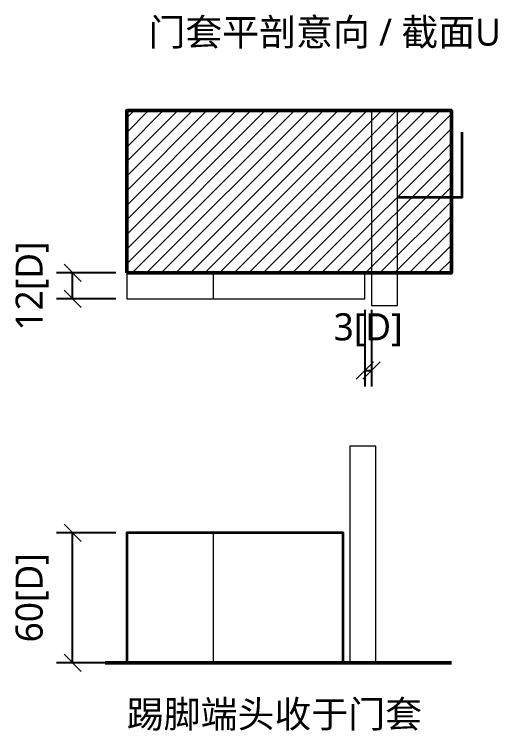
# Model space of a CAD drawing. Header units: millimetres. Extents: x -49496 to 320171, y -10186 to 2697.
# Drawn here: x 319948 to 320171.3, y -211.4 to 119.5 of the extents above; entities that cross this region are included whole.
import ezdxf

# ---------------------------------------------------------------- set-up
doc = ezdxf.new("R2010")
doc.units = ezdxf.units.MM
for name, color, linetype, lineweight in [('A-DETAIL', 7, 'Continuous', 18), ('A-DIM', 7, 'Continuous', 13), ('A-FLOOR', 7, 'Continuous', 50), ('A-HATCH', 8, 'Continuous', 9), ('A-OUTLINE', 7, 'Continuous', 35), ('A-TEXT', 7, 'Continuous', 13), ('A-WALL', 7, 'Continuous', 50)]:
    doc.layers.add(name, color=color, linetype=linetype, lineweight=lineweight)
doc.styles.add('CN', font='NotoSansCJK-Regular.ttc')
doc.styles.add('OpenSansCondensed-Light', font='OpenSansCondensed-Light.ttf')
doc.dimstyles.new('EZDXF', dxfattribs={"dimtxt": 0.25, "dimasz": 0.175, "dimexe": 0.375, "dimexo": 0.125, "dimgap": 0.1, "dimtad": 1, "dimlfac": 100, "dimzin": 12, "dimdsep": 46, "dimtxsty": 'OpenSansCondensed-Light', "dimblk": 'ARCHTICK', "dimcen": 2.5, "dimazin": 3, "dimtfac": 0.5, "dimtmove": 2, "dimatfit": 3, "dimarcsym": 0})

# ---------------------------------------------------------------- blocks, each defined once
blk = doc.blocks.new('_ARCHTICK')
at = {"color": 0, "linetype": 'ByBlock', "const_width": 0.15}
blk.add_lwpolyline([(-0.5, -0.5), (0.5, 0.5)], dxfattribs=at)

msp = doc.modelspace()

# ---------------------------------------------------------------- hatches: boundary and pattern name
at = {"layer": 'A-HATCH'}
h = msp.add_hatch(dxfattribs=at)
h.set_pattern_fill('ANSI31', scale=1.5)
h.paths.add_polyline_path([(320000, 0), (320150, 0), (320150, 75), (320000, 75)])
h = msp.add_hatch(dxfattribs=at)
h.set_pattern_fill('ANSI31', scale=30, angle=45)
h.paths.add_polyline_path([(320113, -15), (320125, -15), (320125, 75), (320113, 75)])
h = msp.add_hatch(dxfattribs=at)
h.set_pattern_fill('ANSI31', scale=30, angle=45)
h.paths.add_polyline_path([(320000, -12), (320110, -12), (320110, 0), (320000, 0)])
h = msp.add_hatch(dxfattribs=at)
h.set_pattern_fill('ANSI31', scale=30, angle=45)
h.paths.add_polyline_path([(320000, -180), (320100, -180), (320100, -120), (320000, -120)])

# ---------------------------------------------------------------- linework, layer by layer
at = {"layer": 'A-DETAIL'}
for points in [[(320113, -15), (320125, -15), (320125, 75), (320113, 75)], [(320000, -12), (320110, -12), (320110, 0), (320000, 0)], [(320103, -180), (320115, -180), (320115, -80), (320103, -80)]]:
    msp.add_lwpolyline(points, close=True, dxfattribs=at)
at = {"layer": 'A-FLOOR'}
msp.add_line((319990, -180), (320150, -180), dxfattribs=at)
at = {"layer": 'A-OUTLINE'}
msp.add_lwpolyline([(320125, 35), (320155, 35), (320155, 65)], dxfattribs=at)
msp.add_lwpolyline([(320000, -180), (320100, -180), (320100, -120), (320000, -120)], close=True, dxfattribs=at)
at = {"layer": 'A-WALL'}
msp.add_lwpolyline([(320000, 0), (320150, 0), (320150, 75), (320000, 75)], close=True, dxfattribs=at)

# ---------------------------------------------------------------- texts
at = {"layer": 'A-TEXT', "style": 'CN'}
for s, p in [('门套平剖意向 / 截面U', (320010, 105)), ('踢脚端头收于门套', (320000, -210))]:
    msp.add_text(s, height=12.5, dxfattribs=at).set_placement(p)

# ---------------------------------------------------------------- dimensions: what is measured, and where the dimension line sits
at = {"layer": 'A-DIM'}
for base, p1, p2 in [((319975, -12), (320000, -12), (320000, 0)), ((319975, -180), (320000, -180), (320000, -120))]:
    msp.add_linear_dim(base=base, p1=p1, p2=p2, angle=90, dimstyle='EZDXF', override={"dimscale": 5, "dimtxt": 2.5, "dimasz": 2, "dimexe": 1.5, "dimexo": 1, "dimgap": 1, "dimtad": 1, "dimdec": 0, "dimlfac": 1, "dimzin": 8, "dimpost": '<>[D]', "dimtxsty": 'CN', "dimtsz": 0.8, "dimclrd": 0, "dimclre": 0, "dimclrt": 0}, dxfattribs=at).render()
msp.add_linear_dim(base=(320110, -45), p1=(320110, -12), p2=(320113, -12), dimstyle='EZDXF', override={"dimscale": 5, "dimtxt": 2.5, "dimasz": 2, "dimexe": 1.5, "dimexo": 1, "dimgap": 1, "dimtad": 1, "dimdec": 0, "dimlfac": 1, "dimzin": 8, "dimpost": '<>[D]', "dimtxsty": 'CN', "dimtsz": 0.8, "dimclrd": 0, "dimclre": 0, "dimclrt": 0}, dxfattribs=at).render()

doc.saveas('drawing.dxf')
